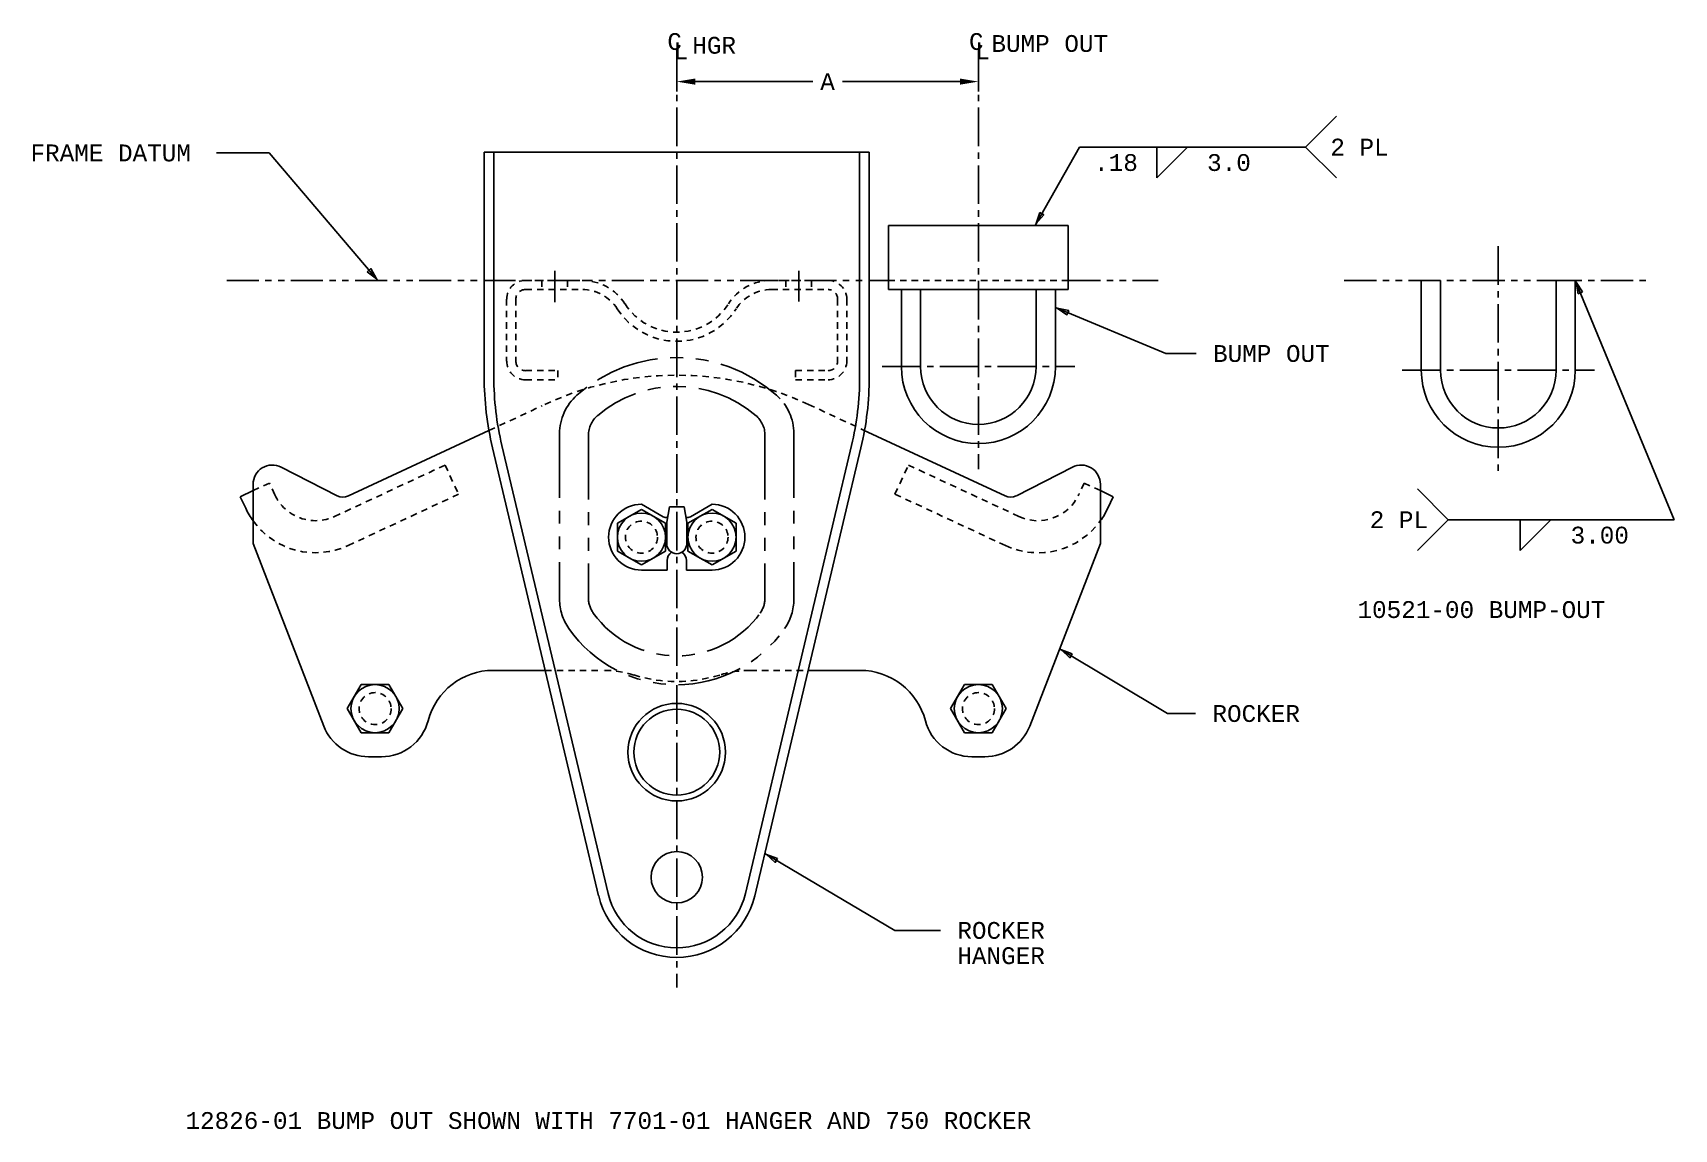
# Model space of a CAD drawing. Extents: x -28.6 to 31.1, y -11.1 to 12.8.
# Drawn here: x -0.86 to 31.11, y -11.07 to 10.28 of the extents above; entities that cross this region are included whole.
import ezdxf

# ---------------------------------------------------------------- set-up
doc = ezdxf.new("R2010")
doc.units = 0
doc.header["$MEASUREMENT"] = 0
for name, pattern in [('CENTER2', [1.125, 0.75, -0.125, 0.125, -0.125]), ('HIDDEN2', [0.1875, 0.125, -0.0625]), ('PHANTOM2', [1.25, 0.625, -0.125, 0.125, -0.125, 0.125, -0.125])]:
    doc.linetypes.add(name, pattern=pattern)
doc.layers.get('DEFPOINTS').update_dxf_attribs({"linetype": 'CONTINUOUS'})
for name, color, linetype in [('CENTER', 150, 'CENTER2'), ('DIM', 6, 'CONTINUOUS'), ('HIDDEN', 104, 'HIDDEN2'), ('PHANTOM_L', 150, 'PHANTOM2'), ('SOLID_M', 54, 'CONTINUOUS')]:
    doc.layers.add(name, color=color, linetype=linetype)
doc.styles.get("Standard").update_dxf_attribs({"font": 'monotxt.shx'})
doc.dimstyles.new('HALF_SCALE', dxfattribs={"dimscale": 2, "dimtxt": 0.164, "dimasz": 0.18, "dimexe": 0.18, "dimexo": 0.0625, "dimgap": 0.09, "dimtad": 0, "dimtih": 1, "dimtoh": 1, "dimzin": 4, "dimtxsty": 'STANDARD', "dimcen": 0.09, "dimclrd": 6, "dimclre": 6, "dimclrt": 6, "dimazin": 3, "dimtfac": 1, "dimtofl": 0, "dimtmove": 0, "dimatfit": 3, "dimtolj": 1, "dimtzin": 0})

# ---------------------------------------------------------------- blocks, each defined once
blk = doc.blocks.new('*D23')
at = {"layer": 'DEFPOINTS', "color": 0}
for p in [(17.556, 9.332), (11.681, 9.013), (17.556, 9.013)]:
    blk.add_point(p, dxfattribs=at)
at = {"layer": 'DIM', "color": 6}
for p, q in [((11.681, 9.138), (11.681, 9.692)), ((17.556, 9.138), (17.556, 9.692)), ((12.041, 9.332), (14.329, 9.332)), ((17.196, 9.332), (14.907, 9.332))]:
    blk.add_line(p, q, dxfattribs=at)
for points in [[(12.041, 9.392), (12.041, 9.272), (11.681, 9.332)], [(17.196, 9.392), (17.196, 9.272), (17.556, 9.332)]]:
    blk.add_solid(points, dxfattribs=at)
at = {"layer": 'DIM', "color": 6, "insert": (14.618, 9.332), "char_height": 0.328, "attachment_point": 5}
blk.add_mtext('\\A1;A', dxfattribs=at)

msp = doc.modelspace()

# ---------------------------------------------------------------- linework, layer by layer
at = {"layer": 'CENTER'}
for p, q in [((11.681, 9.95), (11.681, -8.316)), ((17.556, 9.95), (17.556, 1.781)), ((27.681, 6.124), (27.681, 1.71)), ((9.306, 5.648), (9.306, 5.039)), ((14.056, 5.648), (14.056, 5.047)), ((15.681, 3.781), (19.431, 3.781)), ((25.806, 3.71), (29.556, 3.71))]:
    msp.add_line(p, q, dxfattribs=at)
at = {"layer": 'DIM'}
for p, q in [((24.528, 8.656), (23.928, 8.056)), ((18.66, 6.531), (19.528, 8.056)), ((19.528, 8.056), (23.928, 8.056)), ((21.028, 7.456), (21.628, 8.056)), ((21.028, 8.056), (21.028, 7.456)), ((23.928, 8.056), (24.528, 7.456)), ((3.742, 7.944), (2.717, 7.944)), ((5.857, 5.46), (3.742, 7.944)), ((29.181, 5.46), (31.106, 0.798)), ((19.056, 4.933), (21.203, 4.036)), ((21.203, 4.036), (21.795, 4.036)), ((26.106, 1.398), (26.706, 0.798)), ((26.706, 0.798), (26.106, 0.198)), ((31.106, 0.798), (26.706, 0.798)), ((28.106, 0.198), (28.706, 0.798)), ((28.106, 0.798), (28.106, 0.198)), ((19.137, -1.718), (21.238, -2.977)), ((21.238, -2.977), (21.783, -2.977)), ((13.396, -5.705), (15.93, -7.202)), ((15.93, -7.202), (16.815, -7.202))]:
    msp.add_line(p, q, dxfattribs=at)
for points in [[(18.75, 6.781), (18.68, 6.566), (18.829, 6.736)], [(5.653, 5.629), (5.831, 5.491), (5.723, 5.689)], [(29.323, 5.236), (29.196, 5.423), (29.238, 5.201)], [(19.314, 4.875), (19.092, 4.918), (19.279, 4.79)], [(19.385, -1.813), (19.172, -1.738), (19.338, -1.892)], [(13.644, -5.798), (13.43, -5.725), (13.598, -5.877)]]:
    msp.add_lwpolyline(points, close=True, dxfattribs=at)
at = {"layer": 'HIDDEN'}
for p, q in [((8.735, 5.46), (9.838, 5.46)), ((9.056, 5.46), (9.056, 5.281)), ((9.556, 5.46), (9.556, 5.281)), ((13.523, 5.46), (14.627, 5.46)), ((13.806, 5.46), (13.806, 5.281)), ((14.306, 5.46), (14.306, 5.281)), ((15.806, 5.46), (19.306, 5.46)), ((8.735, 5.281), (9.838, 5.281)), ((13.523, 5.281), (14.627, 5.281)), ((8.368, 5.094), (8.368, 3.889)), ((8.547, 5.094), (8.547, 3.889)), ((14.814, 5.094), (14.814, 3.889)), ((14.993, 5.094), (14.993, 3.889)), ((8.735, 3.702), (9.368, 3.702)), ((8.735, 3.523), (9.368, 3.523)), ((9.368, 3.702), (9.368, 3.523)), ((13.993, 3.702), (14.627, 3.702)), ((13.993, 3.702), (13.993, 3.523)), ((13.993, 3.523), (14.627, 3.523)), ((8.023, 2.536), (9.058, 3.017)), ((14.248, 3.044), (15.321, 2.544)), ((5.015, 0.86), (7.169, 1.862)), ((7.169, 1.862), (7.432, 1.296)), ((15.93, 1.296), (16.193, 1.862)), ((16.193, 1.862), (18.347, 0.86)), ((3.431, 1.364), (3.747, 1.511)), ((3.853, 1.284), (3.747, 1.511)), ((5.279, 0.294), (7.432, 1.296)), ((15.93, 1.296), (18.083, 0.294)), ((19.615, 1.511), (19.509, 1.284)), ((19.615, 1.511), (19.931, 1.364)), ((9.12, -2.136), (10.246, -2.136)), ((13.115, -2.136), (14.242, -2.136))]:
    msp.add_line(p, q, dxfattribs=at)
for centre in [(10.993, 0.458), (12.368, 0.458), (5.806, -2.882), (17.556, -2.882)]:
    msp.add_circle(centre, 0.312, dxfattribs=at)
for centre, radius, start, end in [((8.735, 5.094), 0.366, 90, 180), ((9.838, 4.469), 0.991, 32.6136, 89.9995), ((13.523, 4.469), 0.991, 89.9995, 147.3861), ((14.627, 5.094), 0.366, 0, 90), ((8.735, 5.094), 0.188, 90, 180), ((9.838, 4.469), 0.812, 32.6135, 89.9994), ((13.523, 4.469), 0.812, 89.9995, 147.3861), ((14.627, 5.094), 0.188, 0, 90), ((11.681, 5.648), 1.375, 212.6138, 327.3864), ((11.681, 5.648), 1.196, 212.6138, 327.3864), ((8.735, 3.889), 0.366, 180, 270), ((8.735, 3.889), 0.188, 180, 270), ((14.627, 3.889), 0.366, 270, 0), ((14.627, 3.889), 0.188, 270, 0), ((11.681, -2.448), 6.062, 64.9473, 115.6369), ((4.646, 1.654), 0.875, 204.9579, 294.9579), ((18.715, 1.654), 0.875, 245.0422, 335.0421), ((4.646, 1.654), 1.5, 215.8771, 294.9579), ((18.715, 1.654), 1.5, 245.0422, 324.123), ((10.246, -4.136), 2, 72.6567, 89.9967), ((11.681, 0.458), 2.812, 252.6599, 287.3415), ((13.115, -4.136), 2, 89.9997, 107.3413)]:
    msp.add_arc(centre, radius, start, end, dxfattribs=at)
at = {"layer": 'PHANTOM_L'}
for p, q in [((2.916, 5.46), (15.806, 5.46)), ((19.306, 5.46), (21.057, 5.46)), ((24.681, 5.46), (30.681, 5.46))]:
    msp.add_line(p, q, dxfattribs=at)
at = {"layer": 'PHANTOM_L', "ltscale": 2}
for p, q in [((9.399, 2.474), (9.399, -0.749)), ((9.962, 2.445), (9.962, -0.729)), ((13.399, 2.445), (13.399, -0.729)), ((13.962, 2.474), (13.962, -0.749))]:
    msp.add_line(p, q, dxfattribs=at)
for centre, radius, start, end in [((11.681, 1.02), 2.938, 48.6017, 131.3983), ((10.399, 2.474), 1, 131.3983, 179.9999), ((11.681, 1.02), 2.375, 49.4584, 130.5416), ((10.462, 2.445), 0.5, 130.5415, 179.9999), ((10.399, -0.749), 1, 180, 214.9152), ((11.681, 0.145), 2, 215.6591, 324.3409), ((11.681, 0.145), 2.562, 214.9152, 325.0848)]:
    msp.add_arc(centre, radius, start, end, dxfattribs=at)
at = {"layer": 'PHANTOM_L'}
for centre, radius, start, end in [((12.962, 2.474), 1, 0, 48.6017), ((12.899, 2.445), 0.5, 0, 49.4584), ((10.462, -0.729), 0.5, 179.9999, 215.659), ((12.899, -0.729), 0.5, 324.341, 0.0001), ((12.962, -0.749), 1, 325.0848, 0)]:
    msp.add_arc(centre, radius, start, end, dxfattribs=at)
at = {"layer": 'SOLID_M'}
for p, q in [((7.931, 7.958), (15.431, 7.958)), ((7.931, 7.958), (7.931, 3.583)), ((8.118, 7.958), (8.118, 3.583)), ((15.243, 7.958), (15.243, 3.583)), ((15.431, 7.958), (15.431, 3.583)), ((15.806, 6.531), (19.306, 6.531)), ((15.806, 6.531), (15.806, 5.281)), ((19.306, 6.531), (19.306, 5.281)), ((26.181, 3.71), (26.181, 5.46)), ((26.181, 5.46), (26.556, 5.46)), ((26.556, 3.71), (26.556, 5.46)), ((28.806, 3.71), (28.806, 5.46)), ((28.806, 5.46), (29.181, 5.46)), ((29.181, 3.71), (29.181, 5.46)), ((15.806, 5.281), (19.306, 5.281)), ((16.056, 3.781), (16.056, 5.281)), ((16.431, 3.781), (16.431, 5.281)), ((18.681, 3.781), (18.681, 5.281)), ((19.056, 3.781), (19.056, 5.281)), ((5.286, 1.262), (8.023, 2.536)), ((10.343, -6.484), (8.275, 2.243)), ((13.019, -6.484), (15.087, 2.243)), ((15.321, 2.544), (18.076, 1.262)), ((10.16, -6.527), (8.092, 2.199)), ((13.201, -6.527), (15.269, 2.199)), ((3.977, 1.823), (5.068, 1.266)), ((18.295, 1.266), (19.386, 1.823)), ((3.181, 1.247), (3.431, 1.364)), ((3.431, 0.333), (3.431, 1.489)), ((19.931, 1.489), (19.931, 0.333)), ((19.931, 1.364), (20.181, 1.247)), ((3.286, 1.021), (3.181, 1.247)), ((10.993, 0.999), (10.524, 0.729)), ((10.993, 1.098), (11.415, 0.854)), ((11.462, 0.729), (10.993, 0.999)), ((11.537, 1.047), (11.486, 0.753)), ((11.537, 1.047), (11.824, 1.047)), ((11.876, 0.753), (11.824, 1.047)), ((12.368, 0.999), (11.899, 0.729)), ((12.368, 1.098), (11.946, 0.854)), ((12.837, 0.729), (12.368, 0.999)), ((20.181, 1.247), (20.076, 1.021)), ((10.524, 0.729), (10.524, 0.187)), ((11.462, 0.187), (11.462, 0.729)), ((11.486, 0.753), (11.486, 0.331)), ((11.876, 0.753), (11.876, 0.331)), ((11.899, 0.729), (11.899, 0.187)), ((12.837, 0.187), (12.837, 0.729)), ((3.431, 0.333), (4.807, -3.221)), ((18.555, -3.221), (19.931, 0.333)), ((10.524, 0.187), (10.993, -0.083)), ((10.993, -0.083), (11.462, 0.187)), ((11.493, 0.005), (11.493, -0.182)), ((11.868, 0.005), (11.868, -0.182)), ((11.899, 0.187), (12.368, -0.083)), ((12.368, -0.083), (12.837, 0.187)), ((10.993, -0.182), (11.493, -0.182)), ((12.368, -0.182), (11.868, -0.182)), ((8.108, -2.136), (9.12, -2.136)), ((14.242, -2.136), (15.253, -2.136)), ((5.535, -2.413), (5.264, -2.882)), ((6.076, -2.413), (5.535, -2.413)), ((6.347, -2.882), (6.076, -2.413)), ((17.285, -2.413), (17.014, -2.882)), ((17.826, -2.413), (17.285, -2.413)), ((18.097, -2.882), (17.826, -2.413)), ((5.264, -2.882), (5.535, -3.351)), ((6.076, -3.351), (6.347, -2.882)), ((17.014, -2.882), (17.285, -3.351)), ((17.826, -3.351), (18.097, -2.882)), ((5.535, -3.351), (6.076, -3.351)), ((17.285, -3.351), (17.826, -3.351)), ((5.681, -3.82), (5.931, -3.82)), ((17.431, -3.82), (17.681, -3.82))]:
    msp.add_line(p, q, dxfattribs=at)
for centre, radius in [((10.993, 0.458), 0.469), ((12.368, 0.458), 0.469), ((5.806, -2.882), 0.469), ((17.556, -2.882), 0.469), ((11.681, -3.73), 0.95), ((11.681, -3.73), 0.836), ((11.681, -6.167), 0.5)]:
    msp.add_circle(centre, radius, dxfattribs=at)
for centre, radius, start, end in [((13.931, 3.583), 6, 180, 193.3311), ((13.931, 3.583), 5.812, 180, 193.3311), ((9.431, 3.583), 5.812, 346.6689, 0), ((9.431, 3.583), 6, 346.6689, 0), ((17.556, 3.781), 1.5, 180, 0), ((17.556, 3.781), 1.125, 180, 0), ((27.681, 3.71), 1.5, 180, 0), ((27.681, 3.71), 1.125, 180, 0), ((3.806, 1.489), 0.375, 62.9643, 180), ((19.556, 1.489), 0.375, 0, 117.0357), ((4.646, 1.654), 1.5, 204.9579, 215.8771), ((5.181, 1.489), 0.25, 242.9643, 294.958), ((10.993, 0.458), 0.64, 90, 269.9999), ((12.368, 0.458), 0.64, 270, 90), ((18.181, 1.489), 0.25, 245.0421, 297.0357), ((18.715, 1.654), 1.5, 324.123, 335.0421), ((11.462, 0.936), 0.0938, 240, 296.0071), ((11.899, 0.936), 0.0938, 243.9928, 300), ((11.681, 0.331), 0.195, 180.0001, 0), ((11.681, 0.005), 0.188, 122.4593, 180), ((11.681, 0.005), 0.188, 0, 57.5406), ((8.108, -3.448), 1.312, 90, 165.4238), ((15.253, -3.448), 1.312, 14.5762, 90), ((5.931, -2.882), 0.938, 270.0001, 345.4238), ((17.431, -2.882), 0.938, 194.5762, 270), ((5.681, -2.882), 0.938, 201.1641, 270), ((17.681, -2.882), 0.938, 270, 338.836), ((11.681, -6.167), 1.562, 193.3311, 346.6689), ((11.681, -6.167), 1.375, 193.3311, 346.6689)]:
    msp.add_arc(centre, radius, start, end, dxfattribs=at)

# ---------------------------------------------------------------- texts
at = {"layer": 'DIM', "width": 1.000003}
for s, height, p in [('C', 0.328, (11.498, 9.949)), ('C', 0.328, (17.373, 9.949)), (' BUMP OUT', 0.3281, (17.526, 9.911)), ('L', 0.328, (11.619, 9.767)), ('HGR', 0.3281, (11.983, 9.876)), ('L', 0.328, (17.494, 9.767)), ('FRAME DATUM', 0.32812, (-0.904, 7.779)), ('2 PL', 0.3281, (24.41, 7.892)), ('.18', 0.3281, (19.81, 7.592)), ('3.0', 0.3281, (22.01, 7.592)), (' BUMP OUT', 0.3281, (21.842, 3.872)), ('2 PL', 0.3281, (25.177, 0.634)), ('3.00', 0.3281, (29.089, 0.334)), ('10521-00 BUMP-OUT', 0.32812, (24.938, -1.116)), (' ROCKER', 0.3281, (21.83, -3.141)), (' ROCKER', 0.3281, (16.862, -7.366)), (' HANGER', 0.3281, (16.862, -7.858)), ('12826-01 BUMP OUT SHOWN WITH 7701-01 HANGER AND 750 ROCKER', 0.32812, (2.113, -11.069))]:
    msp.add_text(s, height=height, dxfattribs=at).set_placement(p)

# ---------------------------------------------------------------- dimensions: what is measured, and where the dimension line sits
at = {"layer": 'DIM'}
dim = msp.add_linear_dim(base=(17.556, 9.332), p1=(11.681, 9.013), p2=(17.556, 9.013), text='A', dimstyle='HALF_SCALE', dxfattribs=at)
dim.commit()
dim.dimension.update_dxf_attribs({"geometry": '*D23', "text_midpoint": (14.618, 9.332)})

doc.saveas('drawing.dxf')
